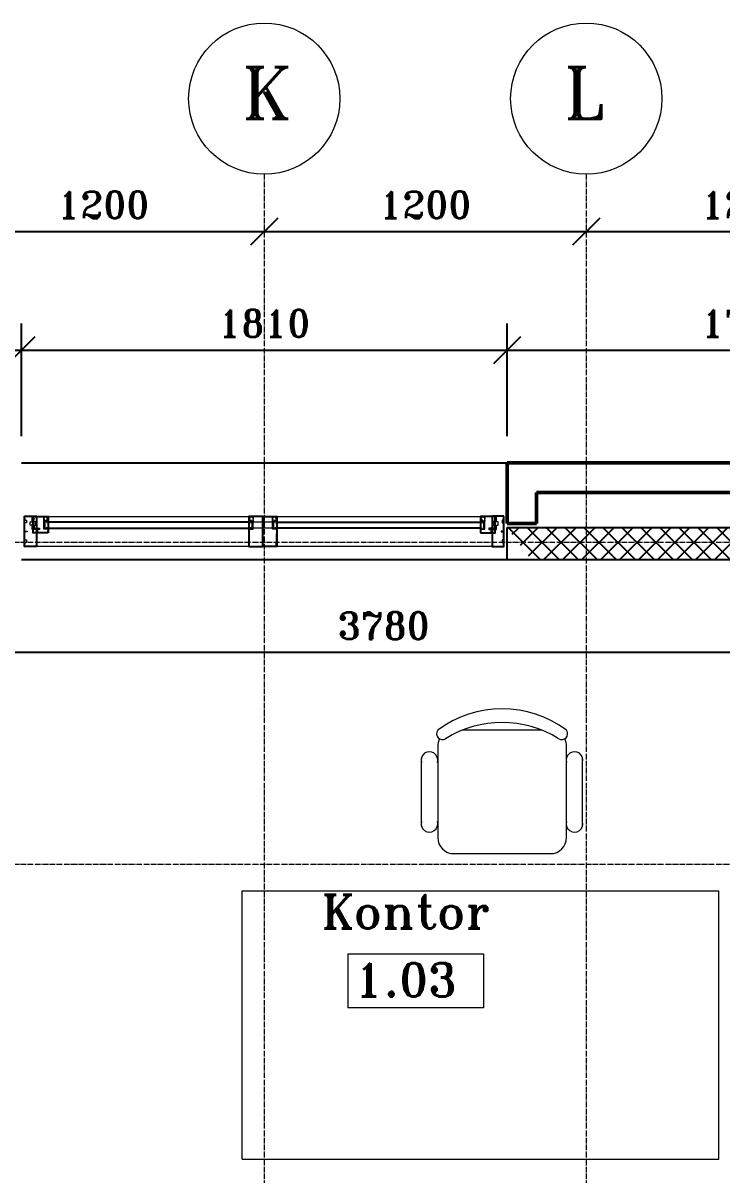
# Model space of a CAD drawing. Header units: millimetres. Extents: x -2 to 21000, y -2 to 14850.
# Drawn here: x 14258 to 16863, y 10229 to 14522 of the extents above; entities that cross this region are included whole.
import ezdxf

# ---------------------------------------------------------------- set-up
doc = ezdxf.new("R2010")
doc.units = ezdxf.units.MM
doc.linetypes.add('CENTERLINE', pattern=[27, 20, -3, 1, -3])
for name, color, linetype, lineweight in [('BETON', 1, 'Continuous', 25), ('DIM', 4, 'Continuous', 18), ('INDRET', 171, 'Continuous', 18), ('MODUL', 8, 'CENTERLINE', 18), ('VINDUERDØRE', 6, 'Continuous', 18), ('YDER', 3, 'Continuous', 50)]:
    doc.layers.add(name, color=color, linetype=linetype, lineweight=lineweight)
for name, color, linetype in [('KONTUR', 7, 'Continuous'), ('SIGNATUR', 8, 'Continuous'), ('TEKST', 1, 'Continuous')]:
    doc.layers.add(name, color=color, linetype=linetype)
doc.styles.add('ROMANT', font='romant.shx')
doc.dimstyles.new('MOLLEN', dxfattribs={"dimscale": 50, "dimtxt": 2, "dimasz": 2, "dimexe": 2, "dimexo": 2, "dimgap": 1, "dimtad": 1, "dimtoh": 1, "dimdec": 0, "dimzin": 0, "dimdsep": 46, "dimtxsty": 'ROMANT', "dimblk": 'OBLIQUE', "dimcen": 0, "dimdle": 1, "dimadec": 0, "dimazin": 0, "dimtfac": 1, "dimtdec": 0, "dimtix": 1, "dimtofl": 0, "dimtmove": 1, "dimatfit": 3, "dimldrblk": 'KRYDS', "dimfxl": 1, "dimtolj": 1, "dimtzin": 0, "dimarcsym": 0})

# ---------------------------------------------------------------- blocks, each defined once
blk = doc.blocks.new('_Oblique')
at = {"color": 0, "linetype": 'ByBlock', "lineweight": -2}
blk.add_line((-0.5, -0.5), (0.5, 0.5), dxfattribs=at)
blk = doc.blocks.new('*D74')
at = {"layer": 'DefPoints', "color": 0, "transparency": 16777216}
for p in [(14252.3, 13303.2), (11072.1, 12882.7), (14252.3, 12882.7)]:
    blk.add_point(p, dxfattribs=at)
at = {"layer": 'DIM', "color": 0, "lineweight": -2, "transparency": 16777216}
for p, q in [((11072.1, 12982.7), (11072.1, 13403.2)), ((14252.3, 12982.7), (14252.3, 13403.2)), ((11022.1, 13303.2), (14302.3, 13303.2))]:
    blk.add_line(p, q, dxfattribs=at)
at = {"layer": 'DIM', "color": 0, "lineweight": -2, "transparency": 16777216, "xscale": 100, "yscale": 100, "zscale": 100, "rotation": 180}
blk.add_blockref('_Oblique', (11072.1, 13303.2), dxfattribs=at)
at = {"layer": 'DIM', "color": 0, "lineweight": -2, "transparency": 16777216, "xscale": 100, "yscale": 100, "zscale": 100}
blk.add_blockref('_Oblique', (14252.3, 13303.2), dxfattribs=at)
at = {"layer": 'DIM', "color": 0, "transparency": 16777216, "insert": (12662.2, 13403.2), "char_height": 100, "attachment_point": 5, "style": 'ROMANT'}
blk.add_mtext('\\A1;3180', dxfattribs=at)
blk = doc.blocks.new('KRYDS')
at = {"color": 4}
for p, q in [((0, -1.5), (0, 1.5)), ((-1.5, 0), (1.5, 0))]:
    blk.add_line(p, q, dxfattribs=at)
blk.add_circle((0, 0), 0.75, dxfattribs=at)
blk = doc.blocks.new('*D75')
at = {"layer": 'DefPoints', "color": 0, "transparency": 16777216}
for p in [(16062.3, 13303.2), (14252.3, 12882.7), (16062.3, 12882.7)]:
    blk.add_point(p, dxfattribs=at)
at = {"layer": 'DIM', "color": 0, "lineweight": -2, "transparency": 16777216}
for p, q in [((14252.3, 12982.7), (14252.3, 13403.2)), ((16062.3, 12982.7), (16062.3, 13403.2)), ((14202.3, 13303.2), (16112.3, 13303.2))]:
    blk.add_line(p, q, dxfattribs=at)
at = {"layer": 'DIM', "color": 0, "lineweight": -2, "transparency": 16777216, "xscale": 100, "yscale": 100, "zscale": 100, "rotation": 180}
blk.add_blockref('_Oblique', (14252.3, 13303.2), dxfattribs=at)
at = {"layer": 'DIM', "color": 0, "lineweight": -2, "transparency": 16777216, "xscale": 100, "yscale": 100, "zscale": 100}
blk.add_blockref('_Oblique', (16062.3, 13303.2), dxfattribs=at)
at = {"layer": 'DIM', "color": 0, "transparency": 16777216, "insert": (15157.3, 13403.2), "char_height": 100, "attachment_point": 5, "style": 'ROMANT'}
blk.add_mtext('\\A1;1810', dxfattribs=at)
blk = doc.blocks.new('*D76')
at = {"layer": 'DefPoints', "color": 0, "transparency": 16777216}
for p in [(17852.3, 13303.2), (16062.3, 12882.7), (17852.3, 12882.7)]:
    blk.add_point(p, dxfattribs=at)
at = {"layer": 'DIM', "color": 0, "lineweight": -2, "transparency": 16777216}
for p, q in [((16062.3, 12982.7), (16062.3, 13403.2)), ((17852.3, 12982.7), (17852.3, 13403.2)), ((16012.3, 13303.2), (17902.3, 13303.2))]:
    blk.add_line(p, q, dxfattribs=at)
at = {"layer": 'DIM', "color": 0, "lineweight": -2, "transparency": 16777216, "xscale": 100, "yscale": 100, "zscale": 100, "rotation": 180}
blk.add_blockref('_Oblique', (16062.3, 13303.2), dxfattribs=at)
at = {"layer": 'DIM', "color": 0, "lineweight": -2, "transparency": 16777216, "xscale": 100, "yscale": 100, "zscale": 100}
blk.add_blockref('_Oblique', (17852.3, 13303.2), dxfattribs=at)
at = {"layer": 'DIM', "color": 0, "transparency": 16777216, "insert": (16957.3, 13403.2), "char_height": 100, "attachment_point": 5, "style": 'ROMANT'}
blk.add_mtext('\\A1;1790', dxfattribs=at)
blk = doc.blocks.new('*D96')
at = {"layer": 'DefPoints', "color": 0, "transparency": 16777216}
for p in [(13957.3, 13745.2), (15157.3, 13745.2), (15157.3, 13745.2)]:
    blk.add_point(p, dxfattribs=at)
at = {"layer": 'DIM', "color": 0, "lineweight": -2, "transparency": 16777216}
blk.add_line((13907.3, 13745.2), (15207.3, 13745.2), dxfattribs=at)
at = {"layer": 'DIM', "color": 0, "lineweight": -2, "transparency": 16777216, "xscale": 100, "yscale": 100, "zscale": 100, "rotation": 180}
blk.add_blockref('_Oblique', (13957.3, 13745.2), dxfattribs=at)
at = {"layer": 'DIM', "color": 0, "lineweight": -2, "transparency": 16777216, "xscale": 100, "yscale": 100, "zscale": 100}
blk.add_blockref('_Oblique', (15157.3, 13745.2), dxfattribs=at)
at = {"layer": 'DIM', "color": 0, "transparency": 16777216, "insert": (14557.3, 13845.2), "char_height": 100, "attachment_point": 5, "style": 'ROMANT'}
blk.add_mtext('\\A1;1200', dxfattribs=at)
blk = doc.blocks.new('*D97')
at = {"layer": 'DefPoints', "color": 0, "transparency": 16777216}
for p in [(15157.3, 13745.2), (16357.3, 13745.2), (16357.3, 13745.2)]:
    blk.add_point(p, dxfattribs=at)
at = {"layer": 'DIM', "color": 0, "lineweight": -2, "transparency": 16777216}
blk.add_line((15107.3, 13745.2), (16407.3, 13745.2), dxfattribs=at)
at = {"layer": 'DIM', "color": 0, "lineweight": -2, "transparency": 16777216, "xscale": 100, "yscale": 100, "zscale": 100, "rotation": 180}
blk.add_blockref('_Oblique', (15157.3, 13745.2), dxfattribs=at)
at = {"layer": 'DIM', "color": 0, "lineweight": -2, "transparency": 16777216, "xscale": 100, "yscale": 100, "zscale": 100}
blk.add_blockref('_Oblique', (16357.3, 13745.2), dxfattribs=at)
at = {"layer": 'DIM', "color": 0, "transparency": 16777216, "insert": (15757.3, 13845.2), "char_height": 100, "attachment_point": 5, "style": 'ROMANT'}
blk.add_mtext('\\A1;1200', dxfattribs=at)
blk = doc.blocks.new('*D98')
at = {"layer": 'DefPoints', "color": 0, "transparency": 16777216}
for p in [(16357.3, 13745.2), (17557.3, 13745.2), (17557.3, 13745.2)]:
    blk.add_point(p, dxfattribs=at)
at = {"layer": 'DIM', "color": 0, "lineweight": -2, "transparency": 16777216}
blk.add_line((16307.3, 13745.2), (17607.3, 13745.2), dxfattribs=at)
at = {"layer": 'DIM', "color": 0, "lineweight": -2, "transparency": 16777216, "xscale": 100, "yscale": 100, "zscale": 100, "rotation": 180}
blk.add_blockref('_Oblique', (16357.3, 13745.2), dxfattribs=at)
at = {"layer": 'DIM', "color": 0, "lineweight": -2, "transparency": 16777216, "xscale": 100, "yscale": 100, "zscale": 100}
blk.add_blockref('_Oblique', (17557.3, 13745.2), dxfattribs=at)
at = {"layer": 'DIM', "color": 0, "transparency": 16777216, "insert": (16957.3, 13845.2), "char_height": 100, "attachment_point": 5, "style": 'ROMANT'}
blk.add_mtext('\\A1;1200', dxfattribs=at)
blk = doc.blocks.new('*D19')
at = {"layer": 'DefPoints', "color": 0, "transparency": 16777216}
for p in [(13712.3, 12522.7), (17492.3, 12522.7), (13712.3, 12176.2)]:
    blk.add_point(p, dxfattribs=at)
at = {"layer": 'DIM', "color": 0, "lineweight": -2, "transparency": 16777216}
for p, q in [((13712.3, 12422.7), (13712.3, 12076.2)), ((17492.3, 12422.7), (17492.3, 12076.2)), ((17542.3, 12176.2), (13662.3, 12176.2))]:
    blk.add_line(p, q, dxfattribs=at)
at = {"layer": 'DIM', "color": 0, "lineweight": -2, "transparency": 16777216, "xscale": 100, "yscale": 100, "zscale": 100, "rotation": 180}
blk.add_blockref('_Oblique', (13712.3, 12176.2), dxfattribs=at)
at = {"layer": 'DIM', "color": 0, "lineweight": -2, "transparency": 16777216, "xscale": 100, "yscale": 100, "zscale": 100}
blk.add_blockref('_Oblique', (17492.3, 12176.2), dxfattribs=at)
at = {"layer": 'DIM', "color": 0, "transparency": 16777216, "insert": (15602.3, 12276.2), "char_height": 100, "attachment_point": 5, "style": 'ROMANT'}
blk.add_mtext('\\A1;3780', dxfattribs=at)

msp = doc.modelspace()

# ---------------------------------------------------------------- hatches: boundary and pattern name
at = {"layer": 'SIGNATUR'}
h = msp.add_hatch(dxfattribs=at)
h.set_pattern_fill('_USER', color=256, scale=50, angle=45, style=0, double=1, pattern_type=0)
h.set_pattern_definition([(45, (0, 0), (-35.35534, 35.35534), []), (135, (0, 0), (-35.35534, -35.35534), [])])
h.paths.add_polyline_path([(16062.3, 12522.7), (17492.3, 12522.7), (17492.3, 11272.7), (17612.3, 11272.7), (17612.3, 12642.7), (16062.3, 12642.7)])
edge = h.paths.add_edge_path(flags=17)
edge.add_line((16062.3, 12522.7), (16062.3, 12642.7))
edge.add_line((16062.3, 12522.7), (16152.3, 12522.7))
h = msp.add_hatch(dxfattribs=at)
h.set_pattern_fill('_USER', color=256, scale=100, angle=45, style=0, double=1, pattern_type=0)
h.set_pattern_definition([(45, (0, 0), (-70.7107, 70.7107), []), (135, (0, 0), (-70.7107, -70.7107), [])])
h.paths.add_polyline_path([(11617.3, 9037.7), (11617.3, 8937.7), (12316.9, 8937.7), (12316.9, 9037.7)])
h.paths.add_polyline_path([(13712.3, 12522.7), (13592.3, 12522.7), (13592.3, 10173.1), (13712.3, 10173.1)])
h.paths.add_polyline_path([(17492.3, 8937.7), (17492.3, 9037.7), (14902.3, 9037.7), (14902.3, 8937.7), (15007.3, 8937.7), (15007.3, 8837.5), (15107.3, 8837.5), (15107.3, 8937.7)])
h.paths.add_polyline_path([(15107.3, 6652.7), (15007.3, 6652.7), (15007.3, 7927.5), (15107.3, 7927.5)])
edge = h.paths.add_edge_path()
edge.add_line((13592.3, 9037.7), (13592.3, 9263.1))
edge.add_line((13712.3, 9037.7), (13992.3, 9037.7))
edge.add_line((13712.3, 9263.1), (13712.2, 9037.7))
edge.add_line((13712.3, 9263.1), (13592.3, 9263.1))
edge.add_line((13226.9, 8937.7), (13226.9, 9037.7))
edge.add_line((15007.3, 7927.5), (15107.3, 7927.5))
edge.add_line((13226.9, 9037.7), (13592.3, 9037.7))
edge.add_line((13226.9, 8937.7), (13992.3, 8937.7))
edge.add_line((14902.3, 8937.7), (14902.3, 9037.7))
edge.add_line((13992.3, 8937.7), (13992.3, 9037.7))

# ---------------------------------------------------------------- linework, layer by layer
for p, q in [((15100.3, 12662.4), (14351.4, 12662.4)), ((14351.4, 12639.4), (15100.3, 12639.4)), ((15204.4, 12662.4), (15963.3, 12662.4)), ((15963.3, 12639.4), (15204.4, 12639.4)), ((14305.3, 12571.2), (14305.3, 12571.2))]:
    msp.add_line(p, q)
for points in [[(14264.3, 12684.2), (14308.3, 12684.2), (14308.3, 12571.2), (14264.3, 12571.2)], [(14351.4, 12622.7), (14296.4, 12622.7), (14296.4, 12682.7), (14351.4, 12682.7)], [(15152.3, 12682.7), (15100.3, 12682.7), (15100.3, 12571.2), (15152.3, 12571.2)], [(15152.3, 12682.7), (15204.4, 12682.7), (15204.4, 12571.2), (15152.3, 12571.2)], [(15963.3, 12622.7), (16018.3, 12622.7), (16018.3, 12682.7), (15963.3, 12682.7)], [(16050.3, 12684.2), (16006.3, 12684.2), (16006.3, 12571.2), (16050.3, 12571.2)]]:
    msp.add_lwpolyline(points, close=True)
at = {"layer": 'BETON'}
for p, q in [((16062.3, 12522.7), (16062.3, 12642.7)), ((16062.3, 12522.7), (16062.3, 12642.7)), ((16062.3, 12642.7), (17612.3, 12642.7)), ((16062.3, 12522.7), (16152.3, 12522.7)), ((16062.3, 12522.7), (17492.3, 12522.7))]:
    msp.add_line(p, q, dxfattribs=at)
at = {"layer": 'DIM'}
for p, q in [((15469.3, 11053.8), (15974.2, 11053.8)), ((15469.3, 11053.8), (15469.3, 10852.6)), ((15974.2, 11053.8), (15974.2, 10852.6)), ((15974.2, 10852.6), (15469.3, 10852.6))]:
    msp.add_line(p, q, dxfattribs=at)
for centre in [(15157.3, 14240.7), (16357.3, 14240.7)]:
    msp.add_circle(centre, 281.8, dxfattribs=at)
at = {"layer": 'INDRET'}
for p, q in [((16192.5, 11886.6), (15894.9, 11886.6)), ((15803.7, 11826.6), (15803.7, 11486.6)), ((16283.7, 11486.6), (16283.7, 11826.6)), ((15742.8, 11529.1), (15742.8, 11784.1)), ((16343.7, 11529.1), (16343.7, 11784.1)), ((15863.7, 11426.6), (16223.7, 11426.6)), ((15074.9, 10287.7), (15074.9, 11287.7)), ((15074.9, 11287.7), (16851.2, 11287.7)), ((16851.2, 10287.7), (16851.2, 11287.7)), ((15074.9, 10287.7), (16851.2, 10287.7))]:
    msp.add_line(p, q, dxfattribs=at)
for centre, radius, start, end in [((16043.7, 11566.6), 400, 53.1301, 126.8699), ((16043.7, 11523), 392.8, 57.5758, 122.4242), ((15821.3, 11873.5), 21.9, 143.3099, 302.0274), ((15863.7, 11826.6), 60, 152.4156, 180), ((16266.1, 11873.5), 21.9, 237.9726, 36.6901), ((16223.7, 11826.6), 60, 0, 27.5844), ((15772.8, 11775.3), 31.2, 343.7398, 196.2602), ((16313.7, 11775.3), 31.2, 343.7398, 196.2602), ((15772.8, 11537.8), 31.2, 163.7398, 16.2602), ((16313.7, 11537.8), 31.2, 163.7398, 16.2602), ((15863.7, 11486.6), 60, 180, 270), ((16223.7, 11486.6), 60, 270, 360)]:
    msp.add_arc(centre, radius, start, end, dxfattribs=at)
at = {"layer": 'KONTUR'}
for p, q in [((14252.3, 12882.7), (16062.3, 12882.7)), ((14252.3, 12522.7), (16062.3, 12522.7))]:
    msp.add_line(p, q, dxfattribs=at)
at = {"layer": 'MODUL'}
for p, q in [((15157.3, 13958.9), (15157.3, 4656.1)), ((15157.3, 13958.9), (15157.3, 4656.1)), ((16357.3, 13958.9), (16357.3, 4656.1)), ((1208.3, 12587.7), (19184.9, 12587.7)), ((1208.3, 11387.7), (19184.9, 11387.7))]:
    msp.add_line(p, q, dxfattribs=at)
at = {"layer": 'VINDUERDØRE'}
for p, q in [((14332.4, 12682.7), (15982.3, 12682.7)), ((15116.3, 12636.4), (15116.3, 12680.1)), ((15116.3, 12636.4), (15116.3, 12680.1)), ((15119.3, 12682.7), (15152.3, 12682.7)), ((15119.3, 12682.7), (15152.3, 12682.7)), ((15149.3, 12679.7), (15149.3, 12676.7)), ((15149.3, 12679.7), (15149.3, 12676.7)), ((15149.3, 12676.7), (15152.3, 12676.4)), ((15149.3, 12676.7), (15152.3, 12676.4)), ((15152.3, 12673), (15149.3, 12672.7)), ((15152.3, 12673), (15149.3, 12672.7)), ((15149.3, 12672.7), (15149.3, 12665.7)), ((15149.3, 12672.7), (15149.3, 12665.7)), ((15149.3, 12665.7), (15155.3, 12665.7)), ((15149.3, 12665.7), (15155.3, 12665.7)), ((15155.3, 12665.7), (15149.3, 12665.7)), ((15149.3, 12665.7), (15149.3, 12648.4)), ((15155.3, 12665.7), (15149.3, 12665.7)), ((15149.3, 12665.7), (15149.3, 12648.4)), ((15185.4, 12682.7), (15152.3, 12682.7)), ((15185.4, 12682.7), (15152.3, 12682.7)), ((15155.3, 12676.7), (15152.3, 12676.4)), ((15155.3, 12676.7), (15152.3, 12676.4)), ((15152.3, 12676.4), (15152.3, 12673)), ((15152.3, 12676.4), (15152.3, 12673)), ((15152.3, 12676.4), (15152.3, 12673)), ((15152.3, 12676.4), (15152.3, 12673)), ((15152.3, 12673), (15155.3, 12672.7)), ((15152.3, 12673), (15155.3, 12672.7)), ((15155.3, 12679.7), (15155.3, 12676.7)), ((15155.3, 12679.7), (15155.3, 12676.7)), ((15155.3, 12672.7), (15155.3, 12665.7)), ((15155.3, 12672.7), (15155.3, 12665.7)), ((15155.3, 12665.7), (15155.3, 12648.4)), ((15155.3, 12665.7), (15155.3, 12648.4)), ((15188.3, 12636.4), (15188.3, 12680.1)), ((15188.3, 12636.4), (15188.3, 12680.1)), ((15975.3, 12662.4), (14339.4, 12662.4)), ((14339.4, 12639.4), (14339.4, 12662.4)), ((14339.4, 12639.4), (14339.4, 12662.4)), ((15963.3, 12639.4), (14339.4, 12639.4)), ((14341.4, 12636.4), (14341.4, 12639.4)), ((14341.4, 12636.4), (14341.4, 12639.4)), ((14351.4, 12636.4), (14351.4, 12639.4)), ((14351.4, 12636.4), (14351.4, 12639.4)), ((15100.3, 12636.4), (15100.3, 12639.4)), ((15100.3, 12636.4), (15100.3, 12639.4)), ((15102.5, 12573.6), (15100.3, 12635.2)), ((15102.5, 12573.6), (15100.3, 12635.2)), ((15101.3, 12636.4), (15116.3, 12636.4)), ((15101.3, 12636.4), (15116.3, 12636.4)), ((15110.3, 12636.4), (15110.3, 12639.4)), ((15110.3, 12636.4), (15110.3, 12639.4)), ((15112.3, 12639.4), (15112.3, 12662.4)), ((15112.3, 12639.4), (15112.3, 12662.4)), ((15149.3, 12648.4), (15152.3, 12648.4)), ((15149.3, 12648.4), (15152.3, 12648.4)), ((15155.3, 12648.4), (15152.3, 12648.4)), ((15152.3, 12648.4), (15152.3, 12641.2)), ((15155.3, 12648.4), (15152.3, 12648.4)), ((15152.3, 12648.4), (15152.3, 12641.2)), ((15152.3, 12648.4), (15152.3, 12641.2)), ((15152.3, 12648.4), (15152.3, 12571.2)), ((15203.4, 12636.4), (15188.3, 12636.4)), ((15203.4, 12636.4), (15188.3, 12636.4)), ((15192.4, 12639.4), (15192.4, 12662.4)), ((15192.4, 12639.4), (15192.4, 12662.4)), ((15194.4, 12636.4), (15194.4, 12639.4)), ((15194.4, 12636.4), (15194.4, 12639.4)), ((15202.2, 12573.6), (15204.4, 12635.2)), ((15202.2, 12573.6), (15204.4, 12635.2)), ((15204.4, 12636.4), (15204.4, 12639.4)), ((15204.4, 12636.4), (15204.4, 12639.4)), ((15963.3, 12636.4), (15963.3, 12639.4)), ((15973.3, 12636.4), (15973.3, 12639.4)), ((15975.3, 12639.4), (15975.3, 12662.4)), ((16009.3, 12571.2), (14305.3, 12571.2)), ((15135.8, 12571.2), (15105.4, 12571.2)), ((15152.3, 12571.2), (15105.4, 12571.2)), ((15152.3, 12571.2), (15199.3, 12571.2)), ((15168.8, 12571.2), (15199.3, 12571.2))]:
    msp.add_line(p, q, dxfattribs=at)
for points in [[(14289.4, 12684.2), (14267.3, 12684.2, 0.414214), (14264.3, 12681.2), (14264.3, 12678.5), (14266.8, 12669.2), (14271.3, 12669.2), (14271.3, 12659.2), (14264.3, 12659.2), (14264.3, 12629.2), (14274.3, 12629.2), (14274.3, 12626.2), (14264.3, 12626.2), (14264.3, 12596.2), (14271.3, 12596.2), (14271.3, 12586.2), (14266.8, 12586.2), (14264.3, 12576.9), (14264.3, 12574.2, 0.414214), (14267.3, 12571.2), (14305.3, 12571.2, 0.414214), (14308.3, 12574.2), (14308.3, 12632.7, 0.414214), (14306.8, 12634.2), (14292.3, 12634.2), (14292.3, 12650.8), (14285.3, 12650.8), (14285.3, 12663.2), (14292.3, 12663.2), (14292.3, 12681.6, 0.378866)], [(14289.4, 12684.2), (14267.3, 12684.2, 0.414214), (14264.3, 12681.2), (14264.3, 12678.5), (14266.8, 12669.2), (14271.3, 12669.2), (14271.3, 12659.2), (14264.3, 12659.2), (14264.3, 12629.2), (14274.3, 12629.2), (14274.3, 12626.2), (14264.3, 12626.2), (14264.3, 12596.2), (14271.3, 12596.2), (14271.3, 12586.2), (14266.8, 12586.2), (14264.3, 12576.9), (14264.3, 12574.2, 0.414214), (14267.3, 12571.2), (14305.3, 12571.2, 0.414214), (14308.3, 12574.2), (14308.3, 12632.7, 0.414214), (14306.8, 12634.2), (14292.3, 12634.2), (14292.3, 12650.8), (14285.3, 12650.8), (14285.3, 12663.2), (14292.3, 12663.2), (14292.3, 12681.6, 0.378866)], [(14296.3, 12676.7), (14299.3, 12676.4), (14299.3, 12673), (14296.3, 12672.7), (14296.3, 12665.7), (14302.3, 12665.7), (14302.3, 12648.4), (14299.3, 12648.4), (14299.3, 12641.2, 0.414214), (14301.3, 12639.2), (14320.3, 12639.2), (14320.3, 12634.2), (14312.8, 12634.2), (14312.8, 12625.7, 0.414214), (14315.8, 12622.7), (14346.3, 12622.7, 0.354119), (14349.2, 12625.1), (14351.4, 12635.2, 0.476976), (14350.4, 12636.4), (14335.3, 12636.4), (14335.3, 12680.1, 0.378866), (14332.4, 12682.7), (14299.3, 12682.7, 0.414214), (14296.3, 12679.7)], [(14296.3, 12676.7), (14299.3, 12676.4), (14299.3, 12673), (14296.3, 12672.7), (14296.3, 12665.7), (14302.3, 12665.7), (14302.3, 12648.4), (14299.3, 12648.4), (14299.3, 12641.2, 0.414214), (14301.3, 12639.2), (14320.3, 12639.2), (14320.3, 12634.2), (14312.8, 12634.2), (14312.8, 12625.7, 0.414214), (14315.8, 12622.7), (14346.3, 12622.7, 0.354119), (14349.2, 12625.1), (14351.4, 12635.2, 0.476976), (14350.4, 12636.4), (14335.3, 12636.4), (14335.3, 12680.1, 0.378866), (14332.4, 12682.7), (14299.3, 12682.7, 0.414214), (14296.3, 12679.7)], [(14335.3, 12670.5), (14335.3, 12665.5), (14342.5, 12665.5), (14342.5, 12669.7), (14346.1, 12669.7), (14346.1, 12665.5), (14351.3, 12665.5), (14347.1, 12679.3, 0.329751), (14344.2, 12681.5), (14341.3, 12681.5, 0.365977), (14338.4, 12679), (14335.3, 12679), (14335.3, 12674.5), (14336.8, 12674.5), (14336.8, 12670.5)], [(14335.3, 12670.5), (14335.3, 12665.5), (14342.5, 12665.5), (14342.5, 12669.7), (14346.1, 12669.7), (14346.1, 12665.5), (14351.3, 12665.5), (14347.1, 12679.3, 0.329751), (14344.2, 12681.5), (14341.3, 12681.5, 0.365977), (14338.4, 12679), (14335.3, 12679), (14335.3, 12674.5), (14336.8, 12674.5), (14336.8, 12670.5)], [(14340.3, 12663.5), (14340.3, 12665.5), (14343, 12665.5), (14343.5, 12666.5), (14342.9, 12666.2, -0.548619), (14342.6, 12666.4), (14342.6, 12666.5, -0.291473), (14342.8, 12666.8), (14343.5, 12667.1), (14343.5, 12667.9), (14342.9, 12667.7, -0.548619), (14342.6, 12667.9), (14342.6, 12668, -0.291473), (14342.8, 12668.2), (14344.3, 12669), (14346, 12668.1, -0.291473), (14346.1, 12667.9), (14346.1, 12667.8, -0.548619), (14345.8, 12667.6), (14345.1, 12667.9), (14345.1, 12667.1), (14346, 12666.7, -0.291473), (14346.1, 12666.4), (14346.1, 12666.3, -0.548619), (14345.8, 12666.1), (14345.1, 12666.5), (14345.6, 12665.5), (14351.3, 12665.5), (14351.1, 12666.3, -0.482267), (14351.2, 12666.4), (14351.3, 12666.4, -0.386642), (14351.5, 12666.3, 0.041462), (14351.9, 12664.9, 0.253532), (14353.5, 12662.7, -0.40376), (14353.6, 12662.6), (14353.5, 12662.5, -0.306179), (14353.4, 12662.5, -0.216676), (14350.3, 12664, 0.229394), (14350.1, 12664.2), (14349.1, 12664.2, 0.608413), (14348.9, 12663.7, 0.133895), (14350, 12662.7, -0.40376), (14350.1, 12662.6), (14350, 12662.5, -0.306179), (14349.9, 12662.5, -0.216676), (14346.9, 12664, 0.229394), (14346.6, 12664.2), (14346.4, 12664.2, 0.432652), (14345.8, 12663.5, -0.432652), (14344.8, 12662.5), (14341.3, 12662.5, -0.414214)], [(14340.3, 12663.5), (14340.3, 12665.5), (14343, 12665.5), (14343.5, 12666.5), (14342.9, 12666.2, -0.548619), (14342.6, 12666.4), (14342.6, 12666.5, -0.291473), (14342.8, 12666.8), (14343.5, 12667.1), (14343.5, 12667.9), (14342.9, 12667.7, -0.548619), (14342.6, 12667.9), (14342.6, 12668, -0.291473), (14342.8, 12668.2), (14344.3, 12669), (14346, 12668.1, -0.291473), (14346.1, 12667.9), (14346.1, 12667.8, -0.548619), (14345.8, 12667.6), (14345.1, 12667.9), (14345.1, 12667.1), (14346, 12666.7, -0.291473), (14346.1, 12666.4), (14346.1, 12666.3, -0.548619), (14345.8, 12666.1), (14345.1, 12666.5), (14345.6, 12665.5), (14351.3, 12665.5), (14351.1, 12666.3, -0.482267), (14351.2, 12666.4), (14351.3, 12666.4, -0.386642), (14351.5, 12666.3, 0.041462), (14351.9, 12664.9, 0.253532), (14353.5, 12662.7, -0.40376), (14353.6, 12662.6), (14353.5, 12662.5, -0.306179), (14353.4, 12662.5, -0.216676), (14350.3, 12664, 0.229394), (14350.1, 12664.2), (14349.1, 12664.2, 0.608413), (14348.9, 12663.7, 0.133895), (14350, 12662.7, -0.40376), (14350.1, 12662.6), (14350, 12662.5, -0.306179), (14349.9, 12662.5, -0.216676), (14346.9, 12664, 0.229394), (14346.6, 12664.2), (14346.4, 12664.2, 0.432652), (14345.8, 12663.5, -0.432652), (14344.8, 12662.5), (14341.3, 12662.5, -0.414214)], [(15111.4, 12663.5), (15111.4, 12665.5), (15108.7, 12665.5), (15108.2, 12666.5), (15108.7, 12666.2, 0.548619), (15109.1, 12666.4), (15109.1, 12666.5, 0.291473), (15108.9, 12666.8), (15108.2, 12667.1), (15108.2, 12667.9), (15108.7, 12667.7, 0.548619), (15109.1, 12667.9), (15109.1, 12668, 0.291473), (15108.9, 12668.2), (15107.4, 12669), (15105.7, 12668.1, 0.291473), (15105.5, 12667.9), (15105.5, 12667.8, 0.548619), (15105.9, 12667.6), (15106.6, 12667.9), (15106.6, 12667.1), (15105.7, 12666.7, 0.291473), (15105.5, 12666.4), (15105.5, 12666.3, 0.548619), (15105.9, 12666.1), (15106.6, 12666.5), (15106.1, 12665.5), (15100.3, 12665.5), (15100.6, 12666.3, 0.482267), (15100.5, 12666.4), (15100.3, 12666.4, 0.386642), (15100.2, 12666.3, -0.041462), (15099.8, 12664.9, -0.253532), (15098.2, 12662.7, 0.40376), (15098.1, 12662.6), (15098.2, 12662.5, 0.306179), (15098.3, 12662.5, 0.216676), (15101.3, 12664, -0.229394), (15101.6, 12664.2), (15102.6, 12664.2, -0.608413), (15102.8, 12663.7, -0.133895), (15101.7, 12662.7, 0.40376), (15101.6, 12662.6), (15101.7, 12662.5, 0.306179), (15101.8, 12662.5, 0.216676), (15104.8, 12664, -0.229394), (15105.1, 12664.2), (15105.3, 12664.2, -0.432652), (15105.9, 12663.5, 0.432652), (15106.9, 12662.5), (15110.4, 12662.5, 0.414214)], [(15111.4, 12663.5), (15111.4, 12665.5), (15108.7, 12665.5), (15108.2, 12666.5), (15108.7, 12666.2, 0.548619), (15109.1, 12666.4), (15109.1, 12666.5, 0.291473), (15108.9, 12666.8), (15108.2, 12667.1), (15108.2, 12667.9), (15108.7, 12667.7, 0.548619), (15109.1, 12667.9), (15109.1, 12668, 0.291473), (15108.9, 12668.2), (15107.4, 12669), (15105.7, 12668.1, 0.291473), (15105.5, 12667.9), (15105.5, 12667.8, 0.548619), (15105.9, 12667.6), (15106.6, 12667.9), (15106.6, 12667.1), (15105.7, 12666.7, 0.291473), (15105.5, 12666.4), (15105.5, 12666.3, 0.548619), (15105.9, 12666.1), (15106.6, 12666.5), (15106.1, 12665.5), (15100.3, 12665.5), (15100.6, 12666.3, 0.482267), (15100.5, 12666.4), (15100.3, 12666.4, 0.386642), (15100.2, 12666.3, -0.041462), (15099.8, 12664.9, -0.253532), (15098.2, 12662.7, 0.40376), (15098.1, 12662.6), (15098.2, 12662.5, 0.306179), (15098.3, 12662.5, 0.216676), (15101.3, 12664, -0.229394), (15101.6, 12664.2), (15102.6, 12664.2, -0.608413), (15102.8, 12663.7, -0.133895), (15101.7, 12662.7, 0.40376), (15101.6, 12662.6), (15101.7, 12662.5, 0.306179), (15101.8, 12662.5, 0.216676), (15104.8, 12664, -0.229394), (15105.1, 12664.2), (15105.3, 12664.2, -0.432652), (15105.9, 12663.5, 0.432652), (15106.9, 12662.5), (15110.4, 12662.5, 0.414214)], [(15116.3, 12670.5), (15116.3, 12665.5), (15109.1, 12665.5), (15109.1, 12669.7), (15105.5, 12669.7), (15105.5, 12665.5), (15100.3, 12665.5), (15104.6, 12679.3, -0.329751), (15107.5, 12681.5), (15110.3, 12681.5, -0.365977), (15113.3, 12679), (15116.3, 12679), (15116.3, 12674.5), (15114.8, 12674.5), (15114.8, 12670.5)], [(15116.3, 12670.5), (15116.3, 12665.5), (15109.1, 12665.5), (15109.1, 12669.7), (15105.5, 12669.7), (15105.5, 12665.5), (15100.3, 12665.5), (15104.6, 12679.3, -0.329751), (15107.5, 12681.5), (15110.3, 12681.5, -0.365977), (15113.3, 12679), (15116.3, 12679), (15116.3, 12674.5), (15114.8, 12674.5), (15114.8, 12670.5)], [(15188.3, 12670.5), (15188.3, 12665.5), (15195.5, 12665.5), (15195.5, 12669.7), (15199.1, 12669.7), (15199.1, 12665.5), (15204.3, 12665.5), (15200.1, 12679.3, 0.329751), (15197.2, 12681.5), (15194.3, 12681.5, 0.365977), (15191.4, 12679), (15188.3, 12679), (15188.3, 12674.5), (15189.8, 12674.5), (15189.8, 12670.5)], [(15188.3, 12670.5), (15188.3, 12665.5), (15195.5, 12665.5), (15195.5, 12669.7), (15199.1, 12669.7), (15199.1, 12665.5), (15204.3, 12665.5), (15200.1, 12679.3, 0.329751), (15197.2, 12681.5), (15194.3, 12681.5, 0.365977), (15191.4, 12679), (15188.3, 12679), (15188.3, 12674.5), (15189.8, 12674.5), (15189.8, 12670.5)], [(15193.3, 12663.5), (15193.3, 12665.5), (15196, 12665.5), (15196.5, 12666.5), (15195.9, 12666.2, -0.548619), (15195.6, 12666.4), (15195.6, 12666.5, -0.291473), (15195.8, 12666.8), (15196.5, 12667.1), (15196.5, 12667.9), (15195.9, 12667.7, -0.548619), (15195.6, 12667.9), (15195.6, 12668, -0.291473), (15195.8, 12668.2), (15197.3, 12669), (15199, 12668.1, -0.291473), (15199.1, 12667.9), (15199.1, 12667.8, -0.548619), (15198.8, 12667.6), (15198.1, 12667.9), (15198.1, 12667.1), (15199, 12666.7, -0.291473), (15199.1, 12666.4), (15199.1, 12666.3, -0.548619), (15198.8, 12666.1), (15198.1, 12666.5), (15198.6, 12665.5), (15204.3, 12665.5), (15204.1, 12666.3, -0.482267), (15204.2, 12666.4), (15204.3, 12666.4, -0.386642), (15204.5, 12666.3, 0.041462), (15204.9, 12664.9, 0.253532), (15206.5, 12662.7, -0.40376), (15206.6, 12662.6), (15206.5, 12662.5, -0.306179), (15206.4, 12662.5, -0.216676), (15203.3, 12664, 0.229394), (15203.1, 12664.2), (15202.1, 12664.2, 0.608413), (15201.9, 12663.7, 0.133895), (15203, 12662.7, -0.40376), (15203.1, 12662.6), (15203, 12662.5, -0.306179), (15202.9, 12662.5, -0.216676), (15199.9, 12664, 0.229394), (15199.6, 12664.2), (15199.4, 12664.2, 0.432652), (15198.8, 12663.5, -0.432652), (15197.8, 12662.5), (15194.3, 12662.5, -0.414214)], [(15193.3, 12663.5), (15193.3, 12665.5), (15196, 12665.5), (15196.5, 12666.5), (15195.9, 12666.2, -0.548619), (15195.6, 12666.4), (15195.6, 12666.5, -0.291473), (15195.8, 12666.8), (15196.5, 12667.1), (15196.5, 12667.9), (15195.9, 12667.7, -0.548619), (15195.6, 12667.9), (15195.6, 12668, -0.291473), (15195.8, 12668.2), (15197.3, 12669), (15199, 12668.1, -0.291473), (15199.1, 12667.9), (15199.1, 12667.8, -0.548619), (15198.8, 12667.6), (15198.1, 12667.9), (15198.1, 12667.1), (15199, 12666.7, -0.291473), (15199.1, 12666.4), (15199.1, 12666.3, -0.548619), (15198.8, 12666.1), (15198.1, 12666.5), (15198.6, 12665.5), (15204.3, 12665.5), (15204.1, 12666.3, -0.482267), (15204.2, 12666.4), (15204.3, 12666.4, -0.386642), (15204.5, 12666.3, 0.041462), (15204.9, 12664.9, 0.253532), (15206.5, 12662.7, -0.40376), (15206.6, 12662.6), (15206.5, 12662.5, -0.306179), (15206.4, 12662.5, -0.216676), (15203.3, 12664, 0.229394), (15203.1, 12664.2), (15202.1, 12664.2, 0.608413), (15201.9, 12663.7, 0.133895), (15203, 12662.7, -0.40376), (15203.1, 12662.6), (15203, 12662.5, -0.306179), (15202.9, 12662.5, -0.216676), (15199.9, 12664, 0.229394), (15199.6, 12664.2), (15199.4, 12664.2, 0.432652), (15198.8, 12663.5, -0.432652), (15197.8, 12662.5), (15194.3, 12662.5, -0.414214)], [(15974.4, 12663.5), (15974.4, 12665.5), (15971.7, 12665.5), (15971.2, 12666.5), (15971.7, 12666.2, 0.548619), (15972.1, 12666.4), (15972.1, 12666.5, 0.291473), (15971.9, 12666.8), (15971.2, 12667.1), (15971.2, 12667.9), (15971.7, 12667.7, 0.548619), (15972.1, 12667.9), (15972.1, 12668, 0.291473), (15971.9, 12668.2), (15970.4, 12669), (15968.7, 12668.1, 0.291473), (15968.5, 12667.9), (15968.5, 12667.8, 0.548619), (15968.9, 12667.6), (15969.6, 12667.9), (15969.6, 12667.1), (15968.7, 12666.7, 0.291473), (15968.5, 12666.4), (15968.5, 12666.3, 0.548619), (15968.9, 12666.1), (15969.6, 12666.5), (15969.1, 12665.5), (15963.3, 12665.5), (15963.6, 12666.3, 0.482267), (15963.5, 12666.4), (15963.3, 12666.4, 0.386642), (15963.2, 12666.3, -0.041462), (15962.8, 12664.9, -0.253532), (15961.2, 12662.7, 0.40376), (15961.1, 12662.6), (15961.2, 12662.5, 0.306179), (15961.3, 12662.5, 0.216676), (15964.3, 12664, -0.229394), (15964.6, 12664.2), (15965.6, 12664.2, -0.608413), (15965.8, 12663.7, -0.133895), (15964.7, 12662.7, 0.40376), (15964.6, 12662.6), (15964.7, 12662.5, 0.306179), (15964.8, 12662.5, 0.216676), (15967.8, 12664, -0.229394), (15968.1, 12664.2), (15968.3, 12664.2, -0.432652), (15968.9, 12663.5, 0.432652), (15969.9, 12662.5), (15973.4, 12662.5, 0.414214)], [(16018.3, 12676.7), (16015.3, 12676.4), (16015.3, 12673), (16018.3, 12672.7), (16018.3, 12665.7), (16012.3, 12665.7), (16012.3, 12648.4), (16015.3, 12648.4), (16015.3, 12641.2, -0.414214), (16013.3, 12639.2), (15994.3, 12639.2), (15994.3, 12634.2), (16001.8, 12634.2), (16001.8, 12625.7, -0.414214), (15998.8, 12622.7), (15968.4, 12622.7, -0.354119), (15965.5, 12625.1), (15963.3, 12635.2, -0.476976), (15964.3, 12636.4), (15979.3, 12636.4), (15979.3, 12680.1, -0.378866), (15982.3, 12682.7), (16015.3, 12682.7, -0.414214), (16018.3, 12679.7)], [(15979.3, 12670.5), (15979.3, 12665.5), (15972.1, 12665.5), (15972.1, 12669.7), (15968.5, 12669.7), (15968.5, 12665.5), (15963.3, 12665.5), (15967.6, 12679.3, -0.329751), (15970.5, 12681.5), (15973.3, 12681.5, -0.365977), (15976.3, 12679), (15979.3, 12679), (15979.3, 12674.5), (15977.8, 12674.5), (15977.8, 12670.5)], [(16025.3, 12684.2), (16047.3, 12684.2, -0.414214), (16050.3, 12681.2), (16050.3, 12678.5), (16047.8, 12669.2), (16043.3, 12669.2), (16043.3, 12659.2), (16050.3, 12659.2), (16050.3, 12629.2), (16040.3, 12629.2), (16040.3, 12626.2), (16050.3, 12626.2), (16050.3, 12596.2), (16043.3, 12596.2), (16043.3, 12586.2), (16047.8, 12586.2), (16050.3, 12576.9), (16050.3, 12574.2, -0.414214), (16047.3, 12571.2), (16009.3, 12571.2, -0.414214), (16006.3, 12574.2), (16006.3, 12632.7, -0.414214), (16007.8, 12634.2), (16022.3, 12634.2), (16022.3, 12650.8), (16029.3, 12650.8), (16029.3, 12663.2), (16022.3, 12663.2), (16022.3, 12681.6, -0.378866)]]:
    msp.add_lwpolyline(points, format="xyb", close=True, dxfattribs=at)
for points in [[(14314.2, 12634.3, -0.414214), (14314.2, 12634.7), (14316.1, 12637.3, 0.628146), (14315.9, 12637.8), (14313.7, 12637.8, 0.421557), (14312.7, 12636.8), (14312.8, 12632.9, -0.414214), (14312.7, 12632.8), (14312.6, 12632.8, -0.414214), (14311.8, 12633.6), (14311.7, 12636.8, 0.406908), (14310.7, 12637.8), (14304.1, 12637.8, 0.414214), (14303.1, 12636.8), (14303.1, 12636.6, 0.322799), (14303.7, 12635.6, 0.044021), (14307.6, 12635.1, -0.352922), (14308, 12634.4, -0.386143), (14307.6, 12634.2, -0.055824), (14302.6, 12635, -0.342429), (14301.9, 12636), (14301.9, 12639.2), (14318.6, 12639.2, -0.414214), (14319.4, 12638.4), (14319.4, 12637.9, -0.116544), (14319.3, 12637.8), (14316.7, 12634.3, -0.414214), (14316.3, 12634.3, -0.414223), (14316.3, 12634.7), (14318.2, 12637.3, 0.628146), (14318, 12637.8), (14317.2, 12637.8), (14314.6, 12634.3, -0.414214), (14314.2, 12634.3)], [(14314.2, 12634.3, -0.414214), (14314.2, 12634.7), (14316.1, 12637.3, 0.628146), (14315.9, 12637.8), (14313.7, 12637.8, 0.421557), (14312.7, 12636.8), (14312.8, 12632.9, -0.414214), (14312.7, 12632.8), (14312.6, 12632.8, -0.414214), (14311.8, 12633.6), (14311.7, 12636.8, 0.406908), (14310.7, 12637.8), (14304.1, 12637.8, 0.414214), (14303.1, 12636.8), (14303.1, 12636.6, 0.322799), (14303.7, 12635.6, 0.044021), (14307.6, 12635.1, -0.352922), (14308, 12634.4, -0.386143), (14307.6, 12634.2, -0.055824), (14302.6, 12635, -0.342429), (14301.9, 12636), (14301.9, 12639.2), (14318.6, 12639.2, -0.414214), (14319.4, 12638.4), (14319.4, 12637.9, -0.116544), (14319.3, 12637.8), (14316.7, 12634.3, -0.414214), (14316.3, 12634.3, -0.414223), (14316.3, 12634.7), (14318.2, 12637.3, 0.628146), (14318, 12637.8), (14317.2, 12637.8), (14314.6, 12634.3, -0.414214), (14314.2, 12634.3)], [(16000.5, 12634.3, 0.414214), (16000.5, 12634.7), (15998.6, 12637.3, -0.628146), (15998.8, 12637.8), (16000.9, 12637.8, -0.421557), (16001.9, 12636.8), (16001.8, 12632.9, 0.414214), (16002, 12632.8), (16002, 12632.8, 0.414214), (16002.9, 12633.6), (16002.9, 12636.8, -0.406908), (16003.9, 12637.8), (16010.6, 12637.8, -0.414214), (16011.6, 12636.8), (16011.6, 12636.6, -0.322799), (16011, 12635.6, -0.044021), (16007.1, 12635.1, 0.352922), (16006.7, 12634.4, 0.386143), (16007, 12634.2, 0.055824), (16012.1, 12635, 0.342429), (16012.8, 12636), (16012.8, 12639.2), (15996.1, 12639.2, 0.414214), (15995.3, 12638.4), (15995.3, 12637.9, 0.116544), (15995.4, 12637.8), (15998, 12634.3, 0.414214), (15998.4, 12634.3, 0.414223), (15998.4, 12634.7), (15996.5, 12637.3, -0.628146), (15996.7, 12637.8), (15997.4, 12637.8), (16000.1, 12634.3, 0.414214), (16000.5, 12634.3)]]:
    msp.add_lwpolyline(points, format="xyb", dxfattribs=at)
at = {"layer": 'VINDUERDØRE', "const_width": 0.5}
for points in [[(14351.4, 12643.7), (14344.1, 12643.7), (14341.9, 12645.9), (14341.9, 12655.9), (14344.1, 12658.2), (14351.4, 12658.2)], [(14351.4, 12643.7), (14344.1, 12643.7), (14341.9, 12645.9), (14341.9, 12655.9), (14344.1, 12658.2), (14351.4, 12658.2)], [(15100.3, 12643.7), (15107.6, 12643.7), (15109.8, 12645.9), (15109.8, 12655.9), (15107.6, 12658.2), (15100.3, 12658.2)], [(15100.3, 12643.7), (15107.6, 12643.7), (15109.8, 12645.9), (15109.8, 12655.9), (15107.6, 12658.2), (15100.3, 12658.2)], [(15204.4, 12643.7), (15197.1, 12643.7), (15194.9, 12645.9), (15194.9, 12655.9), (15197.1, 12658.2), (15204.4, 12658.2)], [(15204.4, 12643.7), (15197.1, 12643.7), (15194.9, 12645.9), (15194.9, 12655.9), (15197.1, 12658.2), (15204.4, 12658.2)], [(15963.3, 12643.7), (15970.6, 12643.7), (15972.8, 12645.9), (15972.8, 12655.9), (15970.6, 12658.2), (15963.3, 12658.2)]]:
    msp.add_lwpolyline(points, close=True, dxfattribs=at)
at = {"layer": 'VINDUERDØRE'}
for centre, radius, start, end in [((15119.3, 12679.7), 3, 90, 173), ((15119.3, 12679.7), 3, 90, 173), ((15152.3, 12679.7), 3, 90, 180), ((15152.3, 12679.7), 3, 90, 180), ((15152.3, 12679.7), 3, 0, 90), ((15152.3, 12679.7), 3, 0, 90), ((15185.4, 12679.7), 3, 7, 90), ((15185.4, 12679.7), 3, 7, 90), ((15101.3, 12635.4), 1, 90, 192), ((15101.3, 12635.4), 1, 90, 192), ((15203.4, 12635.4), 1, 348, 90), ((15203.4, 12635.4), 1, 348, 90), ((15105.4, 12574.2), 3, 192, 270), ((15105.4, 12574.2), 3, 192, 270), ((15199.3, 12574.2), 3, 270, 348), ((15199.3, 12574.2), 3, 270, 348)]:
    msp.add_arc(centre, radius, start, end, dxfattribs=at)
for points in [[(14341.4, 12636.4), (14341.4, 12639.4), (14351.4, 12636.4), (14351.4, 12639.4)], [(14341.4, 12636.4), (14341.4, 12639.4), (14351.4, 12636.4), (14351.4, 12639.4)], [(15110.3, 12636.4), (15110.3, 12639.4), (15100.3, 12636.4), (15100.3, 12639.4)], [(15110.3, 12636.4), (15110.3, 12639.4), (15100.3, 12636.4), (15100.3, 12639.4)], [(15194.4, 12636.4), (15194.4, 12639.4), (15204.4, 12636.4), (15204.4, 12639.4)], [(15194.4, 12636.4), (15194.4, 12639.4), (15204.4, 12636.4), (15204.4, 12639.4)], [(15973.3, 12636.4), (15973.3, 12639.4), (15963.3, 12636.4), (15963.3, 12639.4)]]:
    msp.add_solid(points, dxfattribs=at)
at = {"layer": 'YDER'}
for p, q in [((16062.3, 12657.7), (16062.3, 12882.7)), ((16062.3, 12882.7), (16062.3, 12657.7)), ((16062.3, 12657.7), (16062.3, 12882.7)), ((16062.3, 12657.7), (16062.3, 12882.7)), ((16062.3, 12657.7), (16062.3, 12882.7)), ((16062.3, 12882.7), (17852.3, 12882.7)), ((16172.3, 12657.7), (16172.3, 12772.7)), ((16172.3, 12772.7), (17742.3, 12772.7)), ((16062.3, 12657.7), (16172.3, 12657.7))]:
    msp.add_line(p, q, dxfattribs=at)

# ---------------------------------------------------------------- texts
at = {"layer": 'DIM', "style": 'ROMANT'}
for s, p in [('K', (15072.9, 14165.7)), ('L', (16272.9, 14165.7))]:
    msp.add_text(s, height=192.5, dxfattribs=at).set_placement(p)
at = {"layer": 'TEKST', "style": 'ROMANT'}
for s, p in [('Kontor', (15371.6, 11148.1)), ('1.03', (15494.3, 10894))]:
    msp.add_text(s, height=125, dxfattribs=at).set_placement(p)

# ---------------------------------------------------------------- dimensions: what is measured, and where the dimension line sits
at = {"layer": 'DIM'}
for base, p1, p2, picture, middle in [((15157.3, 13745.2), (13957.3, 13745.2), (15157.3, 13745.2), '*D96', (14557.3, 13845.2)), ((16357.3, 13745.2), (15157.3, 13745.2), (16357.3, 13745.2), '*D97', (15757.3, 13845.2)), ((17557.3, 13745.2), (16357.3, 13745.2), (17557.3, 13745.2), '*D98', (16957.3, 13845.2)), ((14252.3, 13303.2), (11072.1, 12882.7), (14252.3, 12882.7), '*D74', (12662.2, 13403.2)), ((16062.3, 13303.2), (14252.3, 12882.7), (16062.3, 12882.7), '*D75', (15157.3, 13403.2)), ((17852.3, 13303.2), (16062.3, 12882.7), (17852.3, 12882.7), '*D76', (16957.3, 13403.2)), ((13712.3, 12176.2), (17492.3, 12522.7), (13712.3, 12522.7), '*D19', (15602.3, 12276.2))]:
    dim = msp.add_linear_dim(base=base, p1=p1, p2=p2, dimstyle='MOLLEN', dxfattribs=at)
    dim.commit()
    dim.dimension.update_dxf_attribs({"geometry": picture, "text_midpoint": middle})

doc.saveas('drawing.dxf')
